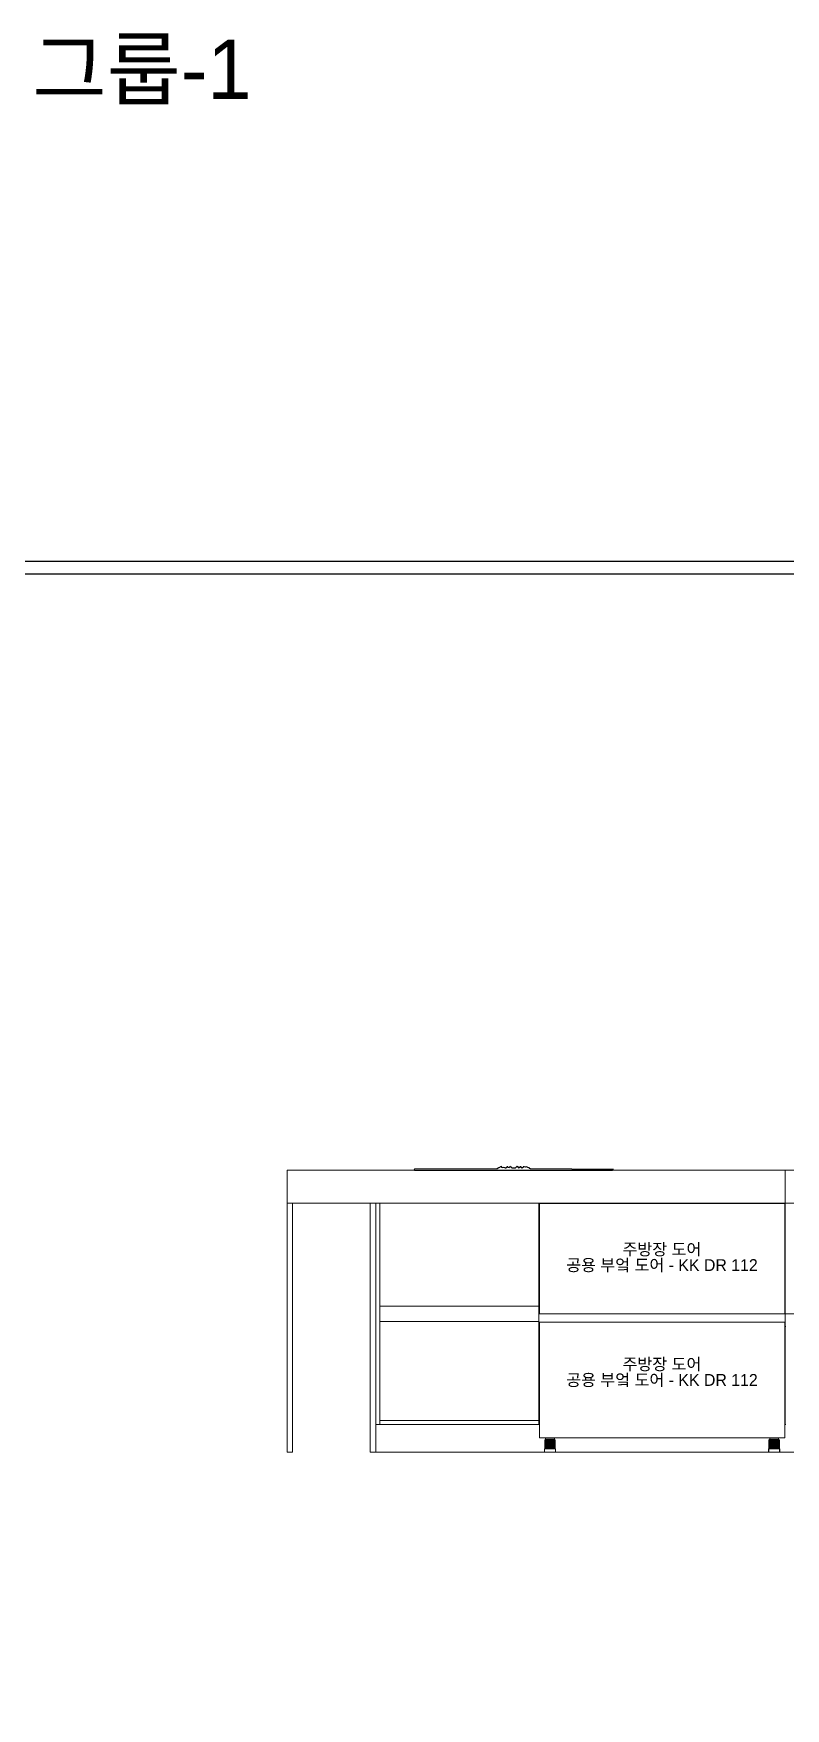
# Model space of a CAD drawing. Header units: millimetres. Extents: x 0 to 28440, y -12508 to -2066.
# Drawn here: x 5909 to 8626, y -8121 to -2066 of the extents above; entities that cross this region are included whole.
import ezdxf

# ---------------------------------------------------------------- set-up
doc = ezdxf.new("R2010")
doc.units = ezdxf.units.MM
doc.layers.add('CAD_  Default', color=7, linetype='Continuous')
doc.layers.add('图框', color=4, linetype='Continuous')
for name, color, linetype, lineweight in [('DS-定制五金', 2, 'Continuous', 13), ('DS-定制台面', 4, 'Continuous', 13), ('DS-定制柜体', 4, 'Continuous', 13), ('SH-文字标注', 2, 'Continuous', 13)]:
    doc.layers.add(name, color=color, linetype=linetype, lineweight=lineweight)
doc.styles.add('defaultTagTextStyle_267.85714285714283_Arial', font='', dxfattribs={"height": 267.857143})
doc.styles.add('T_6_1_Arial', font='', dxfattribs={"height": 53.571429})
doc.styles.get('defaultTagTextStyle_267.85714285714283_Arial').set_extended_font_data('Gothic A1')
doc.styles.get('T_6_1_Arial').set_extended_font_data('Gothic A1')

# ---------------------------------------------------------------- blocks, each defined once
blk = doc.blocks.new('_Frame5385020')
at = {"layer": 'CAD_  Default', "color": 255, "linetype": 'Continuous', "flags": 128}
for points in [[(35.413, 0.17), (35.413, -22.83), (0.802, -22.83), (0.802, 0.17), (35.413, 0.17)], [(0.927, -22.705), (0.927, 0.045), (31.913, 0.045), (31.913, -22.705), (0.927, -22.705)]]:
    blk.add_lwpolyline(points, dxfattribs=at)
blk = doc.blocks.new('LEGEND_0a2360a806cdce7849b98b2ef0661df8_0b9ed9d59c8745af914c58b24296af2bb1a74b5e-966e-45b3-87b8-6e3ef33ec266')
at = {"layer": 'DS-定制五金', "color": 0, "linetype": 'Continuous'}
for p, q in [((20.5, 19.9), (20.5, 19.9)), ((20.5, 19.9), (58.5, 19.9)), ((58.5, 19.9), (58.5, 19.9))]:
    blk.add_line(p, q, dxfattribs=at)
blk = doc.blocks.new('LEGEND_0a2360a806cdce7849b98b2ef0661df8_0b9ed9d59c8745af914c58b24296af2bfc5b75db-11bb-4ad4-a11e-e2918612bed1')
at = {"layer": 'DS-定制五金', "color": 0, "linetype": 'Continuous'}
for p, q in [((20.5, 19.9), (20.5, 19.9)), ((20.5, 19.9), (58.5, 19.9)), ((58.5, 19.9), (58.5, 19.9))]:
    blk.add_line(p, q, dxfattribs=at)
blk = doc.blocks.new('LEGEND_0a2360a806cdce7849b98b2ef0661df8_0b9ed9d59c8745af914c58b24296af2be5914d75-b76b-4480-9a48-11254297ac4d')
at = {"layer": 'DS-定制五金', "color": 0, "linetype": 'Continuous'}
for p, q in [((20.5, 19.9), (20.5, 19.9)), ((20.5, 19.9), (58.5, 19.9)), ((58.5, 19.9), (58.5, 19.9))]:
    blk.add_line(p, q, dxfattribs=at)
blk = doc.blocks.new('LEGEND_0a2360a806cdce7849b98b2ef0661df8_0b9ed9d59c8745af914c58b24296af2b04a9181f-204e-44a3-8be3-11269d3f8a4a')
at = {"layer": 'DS-定制五金', "color": 0, "linetype": 'Continuous'}
for p, q in [((20.5, 19.9), (20.5, 19.9)), ((20.5, 19.9), (58.5, 19.9)), ((58.5, 19.9), (58.5, 19.9))]:
    blk.add_line(p, q, dxfattribs=at)
blk = doc.blocks.new('LEGEND_0a2360a806cdce7849b98b2ef0661df8_0b9ed9d59c8745af914c58b24296af2b48e79f9c-1347-4059-b7e5-f7a5e6127260')
at = {"layer": 'DS-定制五金', "color": 0, "linetype": 'Continuous'}
for p, q in [((21.2, 119.9), (21.2, 119.9)), ((21.2, 119.9), (57.5, 119.9)), ((21.5, 119.9), (21.5, 119.9)), ((57.5, 119.9), (57.5, 119.9)), ((20.5, 19.9), (20.5, 19.9)), ((20.5, 19.9), (58.5, 19.9)), ((58.5, 19.9), (58.5, 19.9))]:
    blk.add_line(p, q, dxfattribs=at)
blk = doc.blocks.new('LEGEND_6e6d38ce1f6a1ebcb9f667b14ad4da75_73ff48b3501840c39cd453ee46dc5770')
at = {"color": 134, "linetype": 'Continuous', "flags": 128}
for points in [[(369.6, 31.5), (369.6, 30.4), (360.3, 25.9), (359.2, 25.8), (358.1, 25.2), (354, 22.8), (352.8, 22.6), (22.1, 22.1), (21, 21), (23.1, 18.9), (816.9, 18.9), (819, 21)], [(369.6, 30.4), (371.9, 28.6), (374.9, 27.3), (377.9, 28.7), (384.4, 27.4), (385.4, 26.2), (388.5, 26.2), (393.9, 29.2), (394.8, 29.4), (401.7, 26.7), (407.4, 31.4), (407.4, 31.5)], [(394.8, 31.5), (394.8, 29.4)], [(407.4, 31.5), (409.5, 29.4), (409.5, 28.4), (411.5, 27.1), (412.6, 26.2), (427.4, 26.2), (433.6, 31.5), (439.5, 26.5), (446.9, 28.9), (447.3, 29.4), (454.5, 26.3), (460.9, 30.4)], [(447.3, 31.5), (447.3, 29.4)], [(460.9, 30.4), (460.9, 31.5)], [(820.1, 21), (819, 21), (487.2, 22.6), (484.1, 24.1), (484.1, 25.2), (483, 26.2), (476.8, 26.7), (471.1, 29.8), (467.4, 28), (461.8, 29.1), (460.9, 30.4)]]:
    blk.add_lwpolyline(points, dxfattribs=at)
blk = doc.blocks.new('LEGEND_0a2360a806cdce7849b98b2ef0661df8_0b9ed9d59c8745af914c58b24296af2b7aa72d6a-af3e-4e4e-9618-278ca4f0ca13')
at = {"layer": 'DS-定制五金', "color": 0, "linetype": 'Continuous'}
for p, q in [((20.5, 19.9), (20.5, 19.9)), ((20.5, 19.9), (58.5, 19.9)), ((58.5, 19.9), (58.5, 19.9))]:
    blk.add_line(p, q, dxfattribs=at)
blk = doc.blocks.new('LEGEND_0a2360a806cdce7849b98b2ef0661df8_0b9ed9d59c8745af914c58b24296af2b3d03edc7-22a6-458c-b8dd-883e12082d66')
at = {"layer": 'DS-定制五金', "color": 0, "linetype": 'Continuous'}
for p, q in [((20.5, 19.9), (20.5, 19.9)), ((20.5, 19.9), (58.5, 19.9)), ((58.5, 19.9), (58.5, 19.9))]:
    blk.add_line(p, q, dxfattribs=at)
blk = doc.blocks.new('LEGEND_0a2360a806cdce7849b98b2ef0661df8_0b9ed9d59c8745af914c58b24296af2b14b4ec3f-3b0e-4ada-925b-6ff06d04450b')
at = {"layer": 'DS-定制五金', "color": 0, "linetype": 'Continuous'}
for p, q in [((20.5, 19.9), (20.5, 19.9)), ((20.5, 19.9), (58.5, 19.9)), ((58.5, 19.9), (58.5, 19.9))]:
    blk.add_line(p, q, dxfattribs=at)
blk = doc.blocks.new('LEGEND_0a2360a806cdce7849b98b2ef0661df8_0b9ed9d59c8745af914c58b24296af2babc9c4c0-f40e-4d88-a98a-05570fce0012')
at = {"layer": 'DS-定制五金', "color": 0, "linetype": 'Continuous'}
for p, q in [((20.5, 19.9), (20.5, 19.9)), ((20.5, 19.9), (58.5, 19.9)), ((58.5, 19.9), (58.5, 19.9))]:
    blk.add_line(p, q, dxfattribs=at)
blk = doc.blocks.new('LEGEND_0a2360a806cdce7849b98b2ef0661df8_0b9ed9d59c8745af914c58b24296af2b1ef794b1-95f6-48b7-ac12-2afb16637aa3')
at = {"layer": 'DS-定制五金', "color": 0, "linetype": 'Continuous'}
for p, q in [((21.2, 119.9), (21.2, 119.9)), ((21.2, 119.9), (57.5, 119.9)), ((21.5, 119.9), (21.5, 119.9)), ((57.5, 119.9), (57.5, 119.9)), ((20.5, 19.9), (20.5, 19.9)), ((20.5, 19.9), (58.5, 19.9)), ((58.5, 19.9), (58.5, 19.9))]:
    blk.add_line(p, q, dxfattribs=at)
blk = doc.blocks.new('LEGEND_773b4b5b78e261f98b0cd31e717768b7_a42c02f5651e40d4850454a045f229ba015c0ad7-77a8-4037-9bf3-1aeaf2ca0508')
at = {"layer": 'DS-定制五金', "color": 0, "linetype": 'Continuous'}
for p, q in [((23.8, 71.9), (23.8, 67.6)), ((23.8, 67.6), (23.8, 67.6)), ((23.8, 67.6), (23.8, 67.5)), ((23.8, 67.5), (23.9, 67.5)), ((23.9, 67.5), (23.9, 67.5)), ((23.9, 67.5), (23.9, 67.4)), ((23.9, 67.4), (23.9, 67.4)), ((23.9, 67.4), (23.9, 67.4)), ((23.9, 67.4), (24, 67.3)), ((24, 67.3), (24, 67.3)), ((24, 67.3), (24, 67.3)), ((24, 67.3), (24.1, 67.3)), ((24.1, 67.3), (24.1, 67.3)), ((24.1, 67.3), (24.1, 67.2)), ((24.1, 67.2), (24.2, 67.2)), ((24.2, 67.2), (24.2, 67.2)), ((24.2, 67.2), (54.8, 67.2)), ((54.8, 67.2), (55.3, 67.7)), ((55.3, 67.7), (55.4, 67.7)), ((55.4, 67.7), (55.4, 71.9)), ((55.5, 67.1), (55.4, 67.7)), ((56.6, 65.2), (55.5, 67.1)), ((56.8, 64.9), (56.6, 65.2))]:
    blk.add_line(p, q, dxfattribs=at)
at = {"layer": 'DS-定制五金', "color": 0, "linetype": 'Continuous', "flags": 128}
for points in [[(20.8, 31.8), (20.8, 31.9), (21, 32.2), (21, 64.9), (22.2, 64.9), (22.3, 65), (23.4, 64.8), (23.7, 64.5), (23.7, 32.3), (23.4, 31.9), (23.4, 31.8)], [(22.5, 31.8), (22.5, 31.9), (22.2, 32.1), (22.2, 64.9), (22.3, 65), (22.3, 65.1), (23.7, 67.6), (23.8, 67.6)], [(29.7, 32.2), (30, 32), (31.5, 32), (32, 32.5), (32, 64.6), (31.7, 64.9), (29.8, 64.9), (29.6, 64.7), (29.5, 64.7), (27.1, 64.8), (26.7, 64.8), (26.1, 64.9), (26, 64.8), (24.5, 64.9), (24.4, 64.8), (24.4, 32.2), (25.9, 32.2)], [(25.9, 32.2), (26, 32.5), (26, 64.6), (25.9, 64.8)], [(27.3, 64.7), (27.4, 64.5), (27.4, 32.3), (27.3, 31.9), (26.3, 31.8)], [(29.7, 32.2), (29.6, 64.7)], [(33, 31.8), (33, 64.7), (33.1, 64.8), (35.9, 64.8), (36.2, 64.5), (36.2, 32.2), (36.2, 32.2), (36.1, 32.1), (36.1, 32.1), (36.1, 32), (36.1, 32), (36, 31.9), (36, 31.9), (36, 31.9), (36, 31.8), (36, 31.8)], [(39.1, 32.5), (39.1, 64.6), (38.8, 64.9), (36.6, 64.9), (36.5, 64.8), (36.5, 32.2), (36.5, 32.2), (36.5, 32.2), (36.5, 32.2), (36.6, 32.1), (36.6, 32.1), (36.6, 32.1), (36.6, 32.1), (36.6, 32.1), (36.7, 32.1), (36.7, 32.1), (36.7, 32.1), (36.7, 32.1), (36.7, 32.1), (36.8, 32.1), (36.8, 32), (36.8, 32), (38.6, 32), (39.1, 32.5)], [(39.6, 31.8), (39.6, 64.7), (39.7, 64.8), (42.7, 64.8), (43, 64.5), (43, 32.2), (43, 32.2), (42.9, 32.1), (42.9, 32.1), (42.9, 32), (42.9, 32), (42.8, 31.9), (42.8, 31.9), (42.8, 31.9), (42.8, 31.8), (42.8, 31.8)], [(45.7, 32), (44.1, 32), (43.9, 32.1), (43.8, 32.2), (43.8, 64.8), (43.9, 64.9), (45.9, 64.9), (46.2, 64.7), (46.3, 64.8), (48.9, 64.8), (48.9, 64.8), (48.9, 64.8), (49, 64.8), (49, 64.7), (49, 64.7), (49.1, 64.7), (49.1, 64.7), (49.1, 64.7), (49.1, 64.7), (49.2, 64.7), (49.2, 64.7), (49.2, 64.7), (49.2, 64.7), (49.3, 64.7), (49.3, 64.7), (49.3, 64.7), (49.4, 64.7), (49.4, 64.7), (49.4, 64.8), (49.4, 64.8), (49.5, 64.8), (49.5, 64.8), (49.5, 64.8), (49.5, 64.8), (49.5, 64.8), (49.6, 64.9), (49.6, 64.9), (49.6, 64.9), (50.4, 64.8), (50.5, 64.9), (52.1, 64.9), (52.4, 64.7), (52.5, 64.8), (53.6, 64.8), (53.6, 64.8), (53.7, 64.8), (53.7, 64.8), (53.8, 64.7), (53.8, 64.7), (53.8, 64.7), (53.9, 64.7), (53.9, 64.7), (54, 64.7), (54, 64.7), (54.1, 64.7), (54.1, 64.7), (54.1, 64.7), (54.2, 64.7), (54.2, 64.7), (54.3, 64.8), (54.3, 64.8), (54.3, 64.8), (54.4, 64.8), (54.4, 64.8), (54.5, 64.9), (54.5, 64.9), (54.5, 64.9), (55.1, 64.9), (55.2, 64.8), (56.3, 64.9), (56.6, 64.7), (56.8, 64.9), (57.8, 64.9), (58.1, 64.6), (58.1, 32.5), (57.9, 32), (57.8, 32), (57.4, 31.8), (56.7, 31.8), (56.7, 31.8), (56.7, 31.9), (56.7, 31.9), (56.6, 32), (56.6, 32), (56.6, 32.1), (56.6, 32.1), (56.5, 32.2), (56.5, 32.2), (56.5, 32.2)], [(46.2, 31.8), (46.2, 32.1), (46.1, 32.2), (46.2, 64.7)], [(49.1, 31.9), (49.2, 32.2), (49.2, 64.5), (49.1, 64.7)], [(49.9, 31.8), (50, 31.7), (52.2, 31.7), (52.4, 31.8), (53.8, 31.9), (53.9, 32.2), (53.9, 64.5), (53.8, 64.7)], [(50.3, 32.2), (50.4, 32.4), (50.4, 64.6), (50.3, 64.8)], [(52.4, 31.8), (52.4, 32.1), (52.3, 32.2), (52.4, 64.7)], [(54.8, 31.8), (54.8, 31.9), (55.2, 32.2), (55.3, 32.3), (55.4, 32.5), (55.4, 64.6), (55.3, 64.8)], [(56.5, 32.2), (56.6, 64.7)], [(26.3, 31.8), (26.2, 31.7), (23.5, 31.7), (23.4, 31.8), (22.5, 31.8), (22.4, 31.7), (21, 31.7), (20.8, 31.8), (19.9, 31.7), (19.9, 20), (19.9, 20), (19.9, 20), (19.9, 20), (19.9, 20), (20, 20), (20, 20), (20, 20), (20, 20), (20, 20), (20, 20), (20, 19.9), (20, 19.9), (20.1, 19.9), (20.1, 19.9), (20.1, 19.9), (20.1, 20), (20.1, 20), (20.1, 20), (20.1, 20), (20.1, 20), (20.1, 20), (20.2, 20), (20.2, 20), (20.2, 20), (20.2, 20), (20.2, 20), (20.4, 20), (20.5, 19.9), (58.5, 19.9), (58.8, 20), (59, 20.2), (59, 20.2), (59, 20.2), (59.1, 20.2), (59.1, 20.2), (59.1, 20.2), (59.1, 20.2), (59.2, 20.3), (59.2, 20.3), (59.2, 20.3), (59.2, 20.3), (59.2, 20.3), (59.2, 20.3), (59.3, 20.3), (59.3, 20.4), (59.3, 20.4), (59.3, 20.4), (59.3, 31.5), (59.3, 31.5), (59.3, 31.5), (59.3, 31.5), (59.3, 31.5), (59.3, 31.6), (59.3, 31.6), (59.3, 31.6), (59.2, 31.6), (59.2, 31.6), (59.2, 31.6), (59.2, 31.6), (59.2, 31.6), (59.2, 31.6), (59.2, 31.6), (59.2, 31.6), (59.2, 31.6), (59.1, 31.6), (59.1, 31.7), (59.1, 31.7), (59.1, 31.7), (59.1, 31.7), (59.1, 31.7), (59.1, 31.7), (59, 31.7), (59, 31.7), (59, 31.7), (59, 31.7), (59, 31.7), (59, 31.6), (59, 31.6), (59, 31.6), (58.9, 31.6), (58.9, 31.6), (58.9, 31.6), (58.9, 31.6), (58.9, 31.6), (58.9, 31.6), (57.9, 32)], [(27.3, 31.9), (27.7, 31.7), (29.5, 31.8), (29.5, 31.8), (29.5, 31.9), (29.5, 31.9), (29.6, 32), (29.6, 32), (29.6, 32.1), (29.6, 32.1), (29.7, 32.2), (29.7, 32.2), (29.7, 32.2)], [(29.5, 31.8), (29.7, 31.7), (32.8, 31.7), (33, 31.8), (33.3, 31.7), (35.7, 31.7), (36, 31.8), (36.2, 31.7), (39.4, 31.7), (39.6, 31.8), (39.9, 31.7), (42.5, 31.7), (42.8, 31.8), (43, 31.7), (46, 31.7), (46.2, 31.8), (48.7, 31.7), (49.1, 31.9), (49.9, 31.8), (49.9, 31.8), (49.9, 31.9), (50, 31.9), (50, 32), (50, 32), (50.1, 32), (50.1, 32.1), (50.1, 32.1), (50.2, 32.1), (50.2, 32.1), (50.3, 32.2), (50.3, 32.2), (50.3, 32.2)], [(56.7, 31.8), (56.6, 31.7), (54.9, 31.7), (54.8, 31.8), (53.8, 31.9)], [(59, 20.2), (58.9, 31.6)]]:
    blk.add_lwpolyline(points, dxfattribs=at)
at = {"layer": 'DS-定制五金', "color": 0, "linetype": 'Continuous'}
for centre, major_axis, start_param, end_param in [((25.6, 31.5), (0, 0.775), 5.124061, 5.871514), ((46.3, 31.3), (0, 0.94), 0.223477, 0.703818), ((51.3, 34.1), (0, 2.18), 2.665345, 3.61784), ((56, 33), (0, 0.939), 2.362764, 3.754139)]:
    blk.add_ellipse(centre, major_axis=major_axis, ratio=1, start_param=start_param, end_param=end_param, dxfattribs=at)
blk = doc.blocks.new('LEGEND_773b4b5b78e261f98b0cd31e717768b7_a42c02f5651e40d4850454a045f229baba8e0ec1-847e-440c-9722-48ef109c0861')
at = {"layer": 'DS-定制五金', "color": 0, "linetype": 'Continuous'}
for p, q in [((23.8, 71.9), (23.8, 67.6)), ((23.8, 67.6), (23.8, 67.6)), ((23.8, 67.6), (23.8, 67.5)), ((23.8, 67.5), (23.9, 67.5)), ((23.9, 67.5), (23.9, 67.5)), ((23.9, 67.5), (23.9, 67.4)), ((23.9, 67.4), (23.9, 67.4)), ((23.9, 67.4), (23.9, 67.4)), ((23.9, 67.4), (24, 67.3)), ((24, 67.3), (24, 67.3)), ((24, 67.3), (24, 67.3)), ((24, 67.3), (24.1, 67.3)), ((24.1, 67.3), (24.1, 67.3)), ((24.1, 67.3), (24.1, 67.2)), ((24.1, 67.2), (24.2, 67.2)), ((24.2, 67.2), (24.2, 67.2)), ((24.2, 67.2), (54.8, 67.2)), ((54.8, 67.2), (55.3, 67.7)), ((55.3, 67.7), (55.4, 67.7)), ((55.4, 67.7), (55.4, 71.9)), ((55.5, 67.1), (55.4, 67.7)), ((56.6, 65.2), (55.5, 67.1)), ((56.8, 64.9), (56.6, 65.2))]:
    blk.add_line(p, q, dxfattribs=at)
at = {"layer": 'DS-定制五金', "color": 0, "linetype": 'Continuous', "flags": 128}
for points in [[(20.8, 31.8), (20.8, 31.9), (21, 32.2), (21, 64.9), (22.2, 64.9), (22.3, 65), (23.4, 64.8), (23.7, 64.5), (23.7, 32.3), (23.4, 31.9), (23.4, 31.8)], [(22.5, 31.8), (22.5, 31.9), (22.2, 32.1), (22.2, 64.9), (22.3, 65), (22.3, 65.1), (23.7, 67.6), (23.8, 67.6)], [(29.7, 32.2), (30, 32), (31.5, 32), (32, 32.5), (32, 64.6), (31.7, 64.9), (29.8, 64.9), (29.6, 64.7), (29.5, 64.7), (27.1, 64.8), (26.7, 64.8), (26.1, 64.9), (26, 64.8), (24.5, 64.9), (24.4, 64.8), (24.4, 32.2), (25.9, 32.2)], [(25.9, 32.2), (26, 32.5), (26, 64.6), (25.9, 64.8)], [(27.3, 64.7), (27.4, 64.5), (27.4, 32.3), (27.3, 31.9), (26.3, 31.8)], [(29.7, 32.2), (29.6, 64.7)], [(33, 31.8), (33, 64.7), (33.1, 64.8), (35.9, 64.8), (36.2, 64.5), (36.2, 32.2), (36.2, 32.2), (36.1, 32.1), (36.1, 32.1), (36.1, 32), (36.1, 32), (36, 31.9), (36, 31.9), (36, 31.9), (36, 31.8), (36, 31.8)], [(39.1, 32.5), (39.1, 64.6), (38.8, 64.9), (36.6, 64.9), (36.5, 64.8), (36.5, 32.2), (36.5, 32.2), (36.5, 32.2), (36.5, 32.2), (36.6, 32.1), (36.6, 32.1), (36.6, 32.1), (36.6, 32.1), (36.6, 32.1), (36.7, 32.1), (36.7, 32.1), (36.7, 32.1), (36.7, 32.1), (36.7, 32.1), (36.8, 32.1), (36.8, 32), (36.8, 32), (38.6, 32), (39.1, 32.5)], [(39.6, 31.8), (39.6, 64.7), (39.7, 64.8), (42.7, 64.8), (43, 64.5), (43, 32.2), (43, 32.2), (42.9, 32.1), (42.9, 32.1), (42.9, 32), (42.9, 32), (42.8, 31.9), (42.8, 31.9), (42.8, 31.9), (42.8, 31.8), (42.8, 31.8)], [(45.7, 32), (44.1, 32), (43.9, 32.1), (43.8, 32.2), (43.8, 64.8), (43.9, 64.9), (45.9, 64.9), (46.2, 64.7), (46.3, 64.8), (48.9, 64.8), (48.9, 64.8), (48.9, 64.8), (49, 64.8), (49, 64.7), (49, 64.7), (49.1, 64.7), (49.1, 64.7), (49.1, 64.7), (49.1, 64.7), (49.2, 64.7), (49.2, 64.7), (49.2, 64.7), (49.2, 64.7), (49.3, 64.7), (49.3, 64.7), (49.3, 64.7), (49.4, 64.7), (49.4, 64.7), (49.4, 64.8), (49.4, 64.8), (49.5, 64.8), (49.5, 64.8), (49.5, 64.8), (49.5, 64.8), (49.5, 64.8), (49.6, 64.9), (49.6, 64.9), (49.6, 64.9), (50.4, 64.8), (50.5, 64.9), (52.1, 64.9), (52.4, 64.7), (52.5, 64.8), (53.6, 64.8), (53.6, 64.8), (53.7, 64.8), (53.7, 64.8), (53.8, 64.7), (53.8, 64.7), (53.8, 64.7), (53.9, 64.7), (53.9, 64.7), (54, 64.7), (54, 64.7), (54.1, 64.7), (54.1, 64.7), (54.1, 64.7), (54.2, 64.7), (54.2, 64.7), (54.3, 64.8), (54.3, 64.8), (54.3, 64.8), (54.4, 64.8), (54.4, 64.8), (54.5, 64.9), (54.5, 64.9), (54.5, 64.9), (55.1, 64.9), (55.2, 64.8), (56.3, 64.9), (56.6, 64.7), (56.8, 64.9), (57.8, 64.9), (58.1, 64.6), (58.1, 32.5), (57.9, 32), (57.8, 32), (57.4, 31.8), (56.7, 31.8), (56.7, 31.8), (56.7, 31.9), (56.7, 31.9), (56.6, 32), (56.6, 32), (56.6, 32.1), (56.6, 32.1), (56.5, 32.2), (56.5, 32.2), (56.5, 32.2)], [(46.2, 31.8), (46.2, 32.1), (46.1, 32.2), (46.2, 64.7)], [(49.1, 31.9), (49.2, 32.2), (49.2, 64.5), (49.1, 64.7)], [(49.9, 31.8), (50, 31.7), (52.2, 31.7), (52.4, 31.8), (53.8, 31.9), (53.9, 32.2), (53.9, 64.5), (53.8, 64.7)], [(50.3, 32.2), (50.4, 32.4), (50.4, 64.6), (50.3, 64.8)], [(52.4, 31.8), (52.4, 32.1), (52.3, 32.2), (52.4, 64.7)], [(54.8, 31.8), (54.8, 31.9), (55.2, 32.2), (55.3, 32.3), (55.4, 32.5), (55.4, 64.6), (55.3, 64.8)], [(56.5, 32.2), (56.6, 64.7)], [(26.3, 31.8), (26.2, 31.7), (23.5, 31.7), (23.4, 31.8), (22.5, 31.8), (22.4, 31.7), (21, 31.7), (20.8, 31.8), (19.9, 31.7), (19.9, 20), (19.9, 20), (19.9, 20), (19.9, 20), (19.9, 20), (20, 20), (20, 20), (20, 20), (20, 20), (20, 20), (20, 20), (20, 19.9), (20, 19.9), (20.1, 19.9), (20.1, 19.9), (20.1, 19.9), (20.1, 20), (20.1, 20), (20.1, 20), (20.1, 20), (20.1, 20), (20.1, 20), (20.2, 20), (20.2, 20), (20.2, 20), (20.2, 20), (20.2, 20), (20.4, 20), (20.5, 19.9), (58.5, 19.9), (58.8, 20), (59, 20.2), (59, 20.2), (59, 20.2), (59.1, 20.2), (59.1, 20.2), (59.1, 20.2), (59.1, 20.2), (59.2, 20.3), (59.2, 20.3), (59.2, 20.3), (59.2, 20.3), (59.2, 20.3), (59.2, 20.3), (59.3, 20.3), (59.3, 20.4), (59.3, 20.4), (59.3, 20.4), (59.3, 31.5), (59.3, 31.5), (59.3, 31.5), (59.3, 31.5), (59.3, 31.5), (59.3, 31.6), (59.3, 31.6), (59.3, 31.6), (59.2, 31.6), (59.2, 31.6), (59.2, 31.6), (59.2, 31.6), (59.2, 31.6), (59.2, 31.6), (59.2, 31.6), (59.2, 31.6), (59.2, 31.6), (59.1, 31.6), (59.1, 31.7), (59.1, 31.7), (59.1, 31.7), (59.1, 31.7), (59.1, 31.7), (59.1, 31.7), (59, 31.7), (59, 31.7), (59, 31.7), (59, 31.7), (59, 31.7), (59, 31.6), (59, 31.6), (59, 31.6), (58.9, 31.6), (58.9, 31.6), (58.9, 31.6), (58.9, 31.6), (58.9, 31.6), (58.9, 31.6), (57.9, 32)], [(27.3, 31.9), (27.7, 31.7), (29.5, 31.8), (29.5, 31.8), (29.5, 31.9), (29.5, 31.9), (29.6, 32), (29.6, 32), (29.6, 32.1), (29.6, 32.1), (29.7, 32.2), (29.7, 32.2), (29.7, 32.2)], [(29.5, 31.8), (29.7, 31.7), (32.8, 31.7), (33, 31.8), (33.3, 31.7), (35.7, 31.7), (36, 31.8), (36.2, 31.7), (39.4, 31.7), (39.6, 31.8), (39.9, 31.7), (42.5, 31.7), (42.8, 31.8), (43, 31.7), (46, 31.7), (46.2, 31.8), (48.7, 31.7), (49.1, 31.9), (49.9, 31.8), (49.9, 31.8), (49.9, 31.9), (50, 31.9), (50, 32), (50, 32), (50.1, 32), (50.1, 32.1), (50.1, 32.1), (50.2, 32.1), (50.2, 32.1), (50.3, 32.2), (50.3, 32.2), (50.3, 32.2)], [(56.7, 31.8), (56.6, 31.7), (54.9, 31.7), (54.8, 31.8), (53.8, 31.9)], [(59, 20.2), (58.9, 31.6)]]:
    blk.add_lwpolyline(points, dxfattribs=at)
at = {"layer": 'DS-定制五金', "color": 0, "linetype": 'Continuous'}
for centre, major_axis, start_param, end_param in [((25.6, 31.5), (0, 0.775), 5.124061, 5.871514), ((46.3, 31.3), (0, 0.94), 0.223477, 0.703818), ((51.3, 34.1), (0, 2.18), 2.665345, 3.61784), ((56, 33), (0, 0.939), 2.362764, 3.754139)]:
    blk.add_ellipse(centre, major_axis=major_axis, ratio=1, start_param=start_param, end_param=end_param, dxfattribs=at)
blk = doc.blocks.new('LEGEND_773b4b5b78e261f98b0cd31e717768b7_a42c02f5651e40d4850454a045f229bac39a9a61-2de7-4d5e-afef-a02d9fa66d3e')
at = {"layer": 'DS-定制五金', "color": 0, "linetype": 'Continuous'}
for p, q in [((23.8, 71.9), (23.8, 67.6)), ((23.8, 67.6), (23.8, 67.6)), ((23.8, 67.6), (23.8, 67.5)), ((23.8, 67.5), (23.9, 67.5)), ((23.9, 67.5), (23.9, 67.5)), ((23.9, 67.5), (23.9, 67.4)), ((23.9, 67.4), (23.9, 67.4)), ((23.9, 67.4), (23.9, 67.4)), ((23.9, 67.4), (24, 67.3)), ((24, 67.3), (24, 67.3)), ((24, 67.3), (24, 67.3)), ((24, 67.3), (24.1, 67.3)), ((24.1, 67.3), (24.1, 67.3)), ((24.1, 67.3), (24.1, 67.2)), ((24.1, 67.2), (24.2, 67.2)), ((24.2, 67.2), (24.2, 67.2)), ((24.2, 67.2), (54.8, 67.2)), ((54.8, 67.2), (55.3, 67.7)), ((55.3, 67.7), (55.4, 67.7)), ((55.4, 67.7), (55.4, 71.9)), ((55.5, 67.1), (55.4, 67.7)), ((56.6, 65.2), (55.5, 67.1)), ((56.8, 64.9), (56.6, 65.2)), ((20.2, 20), (20.2, 31.7))]:
    blk.add_line(p, q, dxfattribs=at)
at = {"layer": 'DS-定制五金', "color": 0, "linetype": 'Continuous', "flags": 128}
for points in [[(20.8, 31.8), (20.8, 31.9), (21, 32.2), (21, 64.9), (22.2, 64.9), (22.3, 65), (23.4, 64.8), (23.7, 64.5), (23.7, 32.3), (23.4, 31.9), (23.4, 31.8)], [(22.5, 31.8), (22.5, 31.9), (22.2, 32.1), (22.2, 64.9), (22.3, 65), (22.3, 65.1), (23.7, 67.6), (23.8, 67.6)], [(29.7, 32.2), (30, 32), (31.5, 32), (32, 32.5), (32, 64.6), (31.7, 64.9), (29.8, 64.9), (29.6, 64.7), (29.5, 64.7), (27.1, 64.8), (26.7, 64.8), (26.1, 64.9), (26, 64.8), (24.5, 64.9), (24.4, 64.8), (24.4, 32.2), (25.9, 32.2)], [(25.9, 32.2), (26, 32.5), (26, 64.6), (25.9, 64.8)], [(27.3, 64.7), (27.4, 64.5), (27.4, 32.3), (27.3, 31.9), (26.3, 31.8)], [(29.7, 32.2), (29.6, 64.7)], [(33, 31.8), (33, 64.7), (33.1, 64.8), (35.9, 64.8), (36.2, 64.5), (36.2, 32.2), (36.2, 32.2), (36.1, 32.1), (36.1, 32.1), (36.1, 32), (36.1, 32), (36, 31.9), (36, 31.9), (36, 31.9), (36, 31.8), (36, 31.8)], [(39.1, 32.5), (39.1, 64.6), (38.8, 64.9), (36.6, 64.9), (36.5, 64.8), (36.5, 32.2), (36.5, 32.2), (36.5, 32.2), (36.5, 32.2), (36.6, 32.1), (36.6, 32.1), (36.6, 32.1), (36.6, 32.1), (36.6, 32.1), (36.7, 32.1), (36.7, 32.1), (36.7, 32.1), (36.7, 32.1), (36.7, 32.1), (36.8, 32.1), (36.8, 32), (36.8, 32), (38.6, 32), (39.1, 32.5)], [(39.6, 31.8), (39.6, 64.7), (39.7, 64.8), (42.7, 64.8), (43, 64.5), (43, 32.2), (43, 32.2), (42.9, 32.1), (42.9, 32.1), (42.9, 32), (42.9, 32), (42.8, 31.9), (42.8, 31.9), (42.8, 31.9), (42.8, 31.8), (42.8, 31.8)], [(45.7, 32), (44.1, 32), (43.9, 32.1), (43.8, 32.2), (43.8, 64.8), (43.9, 64.9), (45.9, 64.9), (46.2, 64.7), (46.3, 64.8), (48.9, 64.8), (48.9, 64.8), (48.9, 64.8), (49, 64.8), (49, 64.7), (49, 64.7), (49.1, 64.7), (49.1, 64.7), (49.1, 64.7), (49.1, 64.7), (49.2, 64.7), (49.2, 64.7), (49.2, 64.7), (49.2, 64.7), (49.3, 64.7), (49.3, 64.7), (49.3, 64.7), (49.4, 64.7), (49.4, 64.7), (49.4, 64.8), (49.4, 64.8), (49.5, 64.8), (49.5, 64.8), (49.5, 64.8), (49.5, 64.8), (49.5, 64.8), (49.6, 64.9), (49.6, 64.9), (49.6, 64.9), (50.4, 64.8), (50.5, 64.9), (52.1, 64.9), (52.4, 64.7), (52.5, 64.8), (53.6, 64.8), (53.6, 64.8), (53.7, 64.8), (53.7, 64.8), (53.8, 64.7), (53.8, 64.7), (53.8, 64.7), (53.9, 64.7), (53.9, 64.7), (54, 64.7), (54, 64.7), (54.1, 64.7), (54.1, 64.7), (54.1, 64.7), (54.2, 64.7), (54.2, 64.7), (54.3, 64.8), (54.3, 64.8), (54.3, 64.8), (54.4, 64.8), (54.4, 64.8), (54.5, 64.9), (54.5, 64.9), (54.5, 64.9), (55.1, 64.9), (55.2, 64.8), (56.3, 64.9), (56.6, 64.7), (56.8, 64.9), (57.8, 64.9), (58.1, 64.6), (58.1, 32.5), (57.9, 32), (57.8, 32), (57.4, 31.8), (56.7, 31.8), (56.7, 31.8), (56.7, 31.9), (56.7, 31.9), (56.6, 32), (56.6, 32), (56.6, 32.1), (56.6, 32.1), (56.5, 32.2), (56.5, 32.2), (56.5, 32.2)], [(46.2, 31.8), (46.2, 32.1), (46.1, 32.2), (46.2, 64.7)], [(49.1, 31.9), (49.2, 32.2), (49.2, 64.5), (49.1, 64.7)], [(49.9, 31.8), (50, 31.7), (52.2, 31.7), (52.4, 31.8), (53.8, 31.9), (53.9, 32.2), (53.9, 64.5), (53.8, 64.7)], [(50.3, 32.2), (50.4, 32.4), (50.4, 64.6), (50.3, 64.8)], [(52.4, 31.8), (52.4, 32.1), (52.3, 32.2), (52.4, 64.7)], [(54.8, 31.8), (54.8, 31.9), (55.2, 32.2), (55.3, 32.3), (55.4, 32.5), (55.4, 64.6), (55.3, 64.8)], [(56.5, 32.2), (56.6, 64.7)], [(26.3, 31.8), (26.2, 31.7), (23.5, 31.7), (23.4, 31.8), (22.5, 31.8), (22.4, 31.7), (21, 31.7), (20.8, 31.8), (19.9, 31.7), (19.9, 20), (19.9, 20), (19.9, 20), (19.9, 20), (19.9, 20), (20, 20), (20, 20), (20, 20), (20, 20), (20, 20), (20, 20), (20, 19.9), (20, 19.9), (20.1, 19.9), (20.1, 19.9), (20.1, 19.9), (20.1, 20), (20.1, 20), (20.1, 20), (20.1, 20), (20.1, 20), (20.1, 20), (20.2, 20), (20.2, 20), (20.2, 20), (20.2, 20), (20.2, 20), (20.4, 20), (20.5, 19.9), (58.5, 19.9), (58.8, 20), (59, 20.2), (59, 20.2), (59, 20.2), (59.1, 20.2), (59.1, 20.2), (59.1, 20.2), (59.1, 20.2), (59.2, 20.3), (59.2, 20.3), (59.2, 20.3), (59.2, 20.3), (59.2, 20.3), (59.2, 20.3), (59.3, 20.3), (59.3, 20.4), (59.3, 20.4), (59.3, 20.4), (59.3, 31.5), (59.3, 31.5), (59.3, 31.5), (59.3, 31.5), (59.3, 31.5), (59.3, 31.6), (59.3, 31.6), (59.3, 31.6), (59.2, 31.6), (59.2, 31.6), (59.2, 31.6), (59.2, 31.6), (59.2, 31.6), (59.2, 31.6), (59.2, 31.6), (59.2, 31.6), (59.2, 31.6), (59.1, 31.6), (59.1, 31.7), (59.1, 31.7), (59.1, 31.7), (59.1, 31.7), (59.1, 31.7), (59.1, 31.7), (59, 31.7), (59, 31.7), (59, 31.7), (59, 31.7), (59, 31.7), (59, 31.6), (59, 31.6), (59, 31.6), (58.9, 31.6), (58.9, 31.6), (58.9, 31.6), (58.9, 31.6), (58.9, 31.6), (58.9, 31.6), (57.9, 32)], [(27.3, 31.9), (27.7, 31.7), (29.5, 31.8), (29.5, 31.8), (29.5, 31.9), (29.5, 31.9), (29.6, 32), (29.6, 32), (29.6, 32.1), (29.6, 32.1), (29.7, 32.2), (29.7, 32.2), (29.7, 32.2)], [(29.5, 31.8), (29.7, 31.7), (32.8, 31.7), (33, 31.8), (33.3, 31.7), (35.7, 31.7), (36, 31.8), (36.2, 31.7), (39.4, 31.7), (39.6, 31.8), (39.9, 31.7), (42.5, 31.7), (42.8, 31.8), (43, 31.7), (46, 31.7), (46.2, 31.8), (48.7, 31.7), (49.1, 31.9), (49.9, 31.8), (49.9, 31.8), (49.9, 31.9), (50, 31.9), (50, 32), (50, 32), (50.1, 32), (50.1, 32.1), (50.1, 32.1), (50.2, 32.1), (50.2, 32.1), (50.3, 32.2), (50.3, 32.2), (50.3, 32.2)], [(56.7, 31.8), (56.6, 31.7), (54.9, 31.7), (54.8, 31.8), (53.8, 31.9)], [(59, 20.2), (58.9, 31.6)]]:
    blk.add_lwpolyline(points, dxfattribs=at)
at = {"layer": 'DS-定制五金', "color": 0, "linetype": 'Continuous'}
for centre, major_axis, start_param, end_param in [((25.6, 31.5), (0, 0.775), 5.124061, 5.871514), ((46.3, 31.3), (0, 0.94), 0.223477, 0.703818), ((51.3, 34.1), (0, 2.18), 2.665345, 3.61784), ((56, 33), (0, 0.939), 2.362764, 3.754139)]:
    blk.add_ellipse(centre, major_axis=major_axis, ratio=1, start_param=start_param, end_param=end_param, dxfattribs=at)
blk = doc.blocks.new('LEGEND_773b4b5b78e261f98b0cd31e717768b7_a42c02f5651e40d4850454a045f229ba4d750b82-563a-4fcb-bc42-3270020204ce')
at = {"layer": 'DS-定制五金', "color": 0, "linetype": 'Continuous'}
for p, q in [((23.8, 71.9), (23.8, 67.6)), ((23.8, 67.6), (23.8, 67.6)), ((23.8, 67.6), (23.8, 67.5)), ((23.8, 67.5), (23.9, 67.5)), ((23.9, 67.5), (23.9, 67.5)), ((23.9, 67.5), (23.9, 67.4)), ((23.9, 67.4), (23.9, 67.4)), ((23.9, 67.4), (23.9, 67.4)), ((23.9, 67.4), (24, 67.3)), ((24, 67.3), (24, 67.3)), ((24, 67.3), (24, 67.3)), ((24, 67.3), (24.1, 67.3)), ((24.1, 67.3), (24.1, 67.3)), ((24.1, 67.3), (24.1, 67.2)), ((24.1, 67.2), (24.2, 67.2)), ((24.2, 67.2), (24.2, 67.2)), ((24.2, 67.2), (54.8, 67.2)), ((54.8, 67.2), (55.3, 67.7)), ((55.3, 67.7), (55.4, 67.7)), ((55.4, 67.7), (55.4, 71.9)), ((55.5, 67.1), (55.4, 67.7)), ((56.6, 65.2), (55.5, 67.1)), ((56.8, 64.9), (56.6, 65.2)), ((20.2, 20), (20.2, 31.7))]:
    blk.add_line(p, q, dxfattribs=at)
at = {"layer": 'DS-定制五金', "color": 0, "linetype": 'Continuous', "flags": 128}
for points in [[(20.8, 31.8), (20.8, 31.9), (21, 32.2), (21, 64.9), (22.2, 64.9), (22.3, 65), (23.4, 64.8), (23.7, 64.5), (23.7, 32.3), (23.4, 31.9), (23.4, 31.8)], [(22.5, 31.8), (22.5, 31.9), (22.2, 32.1), (22.2, 64.9), (22.3, 65), (22.3, 65.1), (23.7, 67.6), (23.8, 67.6)], [(29.7, 32.2), (30, 32), (31.5, 32), (32, 32.5), (32, 64.6), (31.7, 64.9), (29.8, 64.9), (29.6, 64.7), (29.5, 64.7), (27.1, 64.8), (26.7, 64.8), (26.1, 64.9), (26, 64.8), (24.5, 64.9), (24.4, 64.8), (24.4, 32.2), (25.9, 32.2)], [(25.9, 32.2), (26, 32.5), (26, 64.6), (25.9, 64.8)], [(27.3, 64.7), (27.4, 64.5), (27.4, 32.3), (27.3, 31.9), (26.3, 31.8)], [(29.7, 32.2), (29.6, 64.7)], [(33, 31.8), (33, 64.7), (33.1, 64.8), (35.9, 64.8), (36.2, 64.5), (36.2, 32.2), (36.2, 32.2), (36.1, 32.1), (36.1, 32.1), (36.1, 32), (36.1, 32), (36, 31.9), (36, 31.9), (36, 31.9), (36, 31.8), (36, 31.8)], [(39.1, 32.5), (39.1, 64.6), (38.8, 64.9), (36.6, 64.9), (36.5, 64.8), (36.5, 32.2), (36.5, 32.2), (36.5, 32.2), (36.5, 32.2), (36.6, 32.1), (36.6, 32.1), (36.6, 32.1), (36.6, 32.1), (36.6, 32.1), (36.7, 32.1), (36.7, 32.1), (36.7, 32.1), (36.7, 32.1), (36.7, 32.1), (36.8, 32.1), (36.8, 32), (36.8, 32), (38.6, 32), (39.1, 32.5)], [(39.6, 31.8), (39.6, 64.7), (39.7, 64.8), (42.7, 64.8), (43, 64.5), (43, 32.2), (43, 32.2), (42.9, 32.1), (42.9, 32.1), (42.9, 32), (42.9, 32), (42.8, 31.9), (42.8, 31.9), (42.8, 31.9), (42.8, 31.8), (42.8, 31.8)], [(45.7, 32), (44.1, 32), (43.9, 32.1), (43.8, 32.2), (43.8, 64.8), (43.9, 64.9), (45.9, 64.9), (46.2, 64.7), (46.3, 64.8), (48.9, 64.8), (48.9, 64.8), (48.9, 64.8), (49, 64.8), (49, 64.7), (49, 64.7), (49.1, 64.7), (49.1, 64.7), (49.1, 64.7), (49.1, 64.7), (49.2, 64.7), (49.2, 64.7), (49.2, 64.7), (49.2, 64.7), (49.3, 64.7), (49.3, 64.7), (49.3, 64.7), (49.4, 64.7), (49.4, 64.7), (49.4, 64.8), (49.4, 64.8), (49.5, 64.8), (49.5, 64.8), (49.5, 64.8), (49.5, 64.8), (49.5, 64.8), (49.6, 64.9), (49.6, 64.9), (49.6, 64.9), (50.4, 64.8), (50.5, 64.9), (52.1, 64.9), (52.4, 64.7), (52.5, 64.8), (53.6, 64.8), (53.6, 64.8), (53.7, 64.8), (53.7, 64.8), (53.8, 64.7), (53.8, 64.7), (53.8, 64.7), (53.9, 64.7), (53.9, 64.7), (54, 64.7), (54, 64.7), (54.1, 64.7), (54.1, 64.7), (54.1, 64.7), (54.2, 64.7), (54.2, 64.7), (54.3, 64.8), (54.3, 64.8), (54.3, 64.8), (54.4, 64.8), (54.4, 64.8), (54.5, 64.9), (54.5, 64.9), (54.5, 64.9), (55.1, 64.9), (55.2, 64.8), (56.3, 64.9), (56.6, 64.7), (56.8, 64.9), (57.8, 64.9), (58.1, 64.6), (58.1, 32.5), (57.9, 32), (57.8, 32), (57.4, 31.8), (56.7, 31.8), (56.7, 31.8), (56.7, 31.9), (56.7, 31.9), (56.6, 32), (56.6, 32), (56.6, 32.1), (56.6, 32.1), (56.5, 32.2), (56.5, 32.2), (56.5, 32.2)], [(46.2, 31.8), (46.2, 32.1), (46.1, 32.2), (46.2, 64.7)], [(49.1, 31.9), (49.2, 32.2), (49.2, 64.5), (49.1, 64.7)], [(49.9, 31.8), (50, 31.7), (52.2, 31.7), (52.4, 31.8), (53.8, 31.9), (53.9, 32.2), (53.9, 64.5), (53.8, 64.7)], [(50.3, 32.2), (50.4, 32.4), (50.4, 64.6), (50.3, 64.8)], [(52.4, 31.8), (52.4, 32.1), (52.3, 32.2), (52.4, 64.7)], [(54.8, 31.8), (54.8, 31.9), (55.2, 32.2), (55.3, 32.3), (55.4, 32.5), (55.4, 64.6), (55.3, 64.8)], [(56.5, 32.2), (56.6, 64.7)], [(26.3, 31.8), (26.2, 31.7), (23.5, 31.7), (23.4, 31.8), (22.5, 31.8), (22.4, 31.7), (21, 31.7), (20.8, 31.8), (19.9, 31.7), (19.9, 20), (19.9, 20), (19.9, 20), (19.9, 20), (19.9, 20), (20, 20), (20, 20), (20, 20), (20, 20), (20, 20), (20, 20), (20, 19.9), (20, 19.9), (20.1, 19.9), (20.1, 19.9), (20.1, 19.9), (20.1, 20), (20.1, 20), (20.1, 20), (20.1, 20), (20.1, 20), (20.1, 20), (20.2, 20), (20.2, 20), (20.2, 20), (20.2, 20), (20.2, 20), (20.4, 20), (20.5, 19.9), (58.5, 19.9), (58.8, 20), (59, 20.2), (59, 20.2), (59, 20.2), (59.1, 20.2), (59.1, 20.2), (59.1, 20.2), (59.1, 20.2), (59.2, 20.3), (59.2, 20.3), (59.2, 20.3), (59.2, 20.3), (59.2, 20.3), (59.2, 20.3), (59.3, 20.3), (59.3, 20.4), (59.3, 20.4), (59.3, 20.4), (59.3, 31.5), (59.3, 31.5), (59.3, 31.5), (59.3, 31.5), (59.3, 31.5), (59.3, 31.6), (59.3, 31.6), (59.3, 31.6), (59.2, 31.6), (59.2, 31.6), (59.2, 31.6), (59.2, 31.6), (59.2, 31.6), (59.2, 31.6), (59.2, 31.6), (59.2, 31.6), (59.2, 31.6), (59.1, 31.6), (59.1, 31.7), (59.1, 31.7), (59.1, 31.7), (59.1, 31.7), (59.1, 31.7), (59.1, 31.7), (59, 31.7), (59, 31.7), (59, 31.7), (59, 31.7), (59, 31.7), (59, 31.6), (59, 31.6), (59, 31.6), (58.9, 31.6), (58.9, 31.6), (58.9, 31.6), (58.9, 31.6), (58.9, 31.6), (58.9, 31.6), (57.9, 32)], [(27.3, 31.9), (27.7, 31.7), (29.5, 31.8), (29.5, 31.8), (29.5, 31.9), (29.5, 31.9), (29.6, 32), (29.6, 32), (29.6, 32.1), (29.6, 32.1), (29.7, 32.2), (29.7, 32.2), (29.7, 32.2)], [(29.5, 31.8), (29.7, 31.7), (32.8, 31.7), (33, 31.8), (33.3, 31.7), (35.7, 31.7), (36, 31.8), (36.2, 31.7), (39.4, 31.7), (39.6, 31.8), (39.9, 31.7), (42.5, 31.7), (42.8, 31.8), (43, 31.7), (46, 31.7), (46.2, 31.8), (48.7, 31.7), (49.1, 31.9), (49.9, 31.8), (49.9, 31.8), (49.9, 31.9), (50, 31.9), (50, 32), (50, 32), (50.1, 32), (50.1, 32.1), (50.1, 32.1), (50.2, 32.1), (50.2, 32.1), (50.3, 32.2), (50.3, 32.2), (50.3, 32.2)], [(56.7, 31.8), (56.6, 31.7), (54.9, 31.7), (54.8, 31.8), (53.8, 31.9)], [(59, 20.2), (58.9, 31.6)]]:
    blk.add_lwpolyline(points, dxfattribs=at)
at = {"layer": 'DS-定制五金', "color": 0, "linetype": 'Continuous'}
for centre, major_axis, start_param, end_param in [((25.6, 31.5), (0, 0.775), 5.124061, 5.871514), ((46.3, 31.3), (0, 0.94), 0.223477, 0.703818), ((51.3, 34.1), (0, 2.18), 2.665345, 3.61784), ((56, 33), (0, 0.939), 2.362764, 3.754139)]:
    blk.add_ellipse(centre, major_axis=major_axis, ratio=1, start_param=start_param, end_param=end_param, dxfattribs=at)

msp = doc.modelspace()

# ---------------------------------------------------------------- linework, layer by layer
at = {"layer": 'DS-定制台面', "color": 255, "linetype": 'Continuous'}
for p, q in [((6825.2, -6174.6), (6825.2, -6294.6)), ((8625.2, -6174.6), (6825.2, -6174.6)), ((8621.5, -6174.6), (8621.5, -6174.6)), ((8622.5, -6174.6), (8622.5, -6174.6)), ((8625.2, -6174.6), (8625.2, -6294.6)), ((10425.2, -6174.6), (8625.2, -6174.6)), ((6825.2, -6294.6), (8625.2, -6294.6)), ((8621.5, -6294.6), (8621.5, -6294.6)), ((8622.5, -6294.6), (8622.5, -6294.6)), ((8625.2, -6294.6), (10425.2, -6294.6)), ((7737.2, -7094.6), (7145.2, -7094.6)), ((7145.2, -7194.6), (9919.2, -7194.6))]:
    msp.add_line(p, q, dxfattribs=at)
at = {"layer": 'DS-定制柜体', "color": 255, "linetype": 'Continuous'}
for p, q in [((6825.2, -6294.6), (6825.2, -7194.6)), ((6845.2, -7194.6), (6845.2, -6294.6)), ((7125.2, -6294.6), (7125.2, -7194.6)), ((7145.2, -7194.6), (7145.2, -6294.6)), ((7160.2, -7094.6), (7160.2, -6294.6)), ((7735.2, -6294.6), (7735.2, -6694.6)), ((8623.2, -6296.1), (7737.2, -6296.1)), ((7737.2, -6296.1), (7737.2, -6694.6)), ((7750.2, -6296.1), (7750.2, -6294.6)), ((8030.2, -6294.6), (8030.2, -6294.6)), ((8045.2, -6294.6), (8045.2, -6294.6)), ((8060.2, -6294.6), (8060.2, -6294.6)), ((8330.2, -6294.6), (8330.2, -6294.6)), ((8345.2, -6294.6), (8345.2, -6294.6)), ((8360.2, -6294.6), (8360.2, -6294.6)), ((8610.2, -6294.6), (8610.2, -6296.1)), ((8623.2, -6694.6), (8623.2, -6296.1)), ((8625.2, -6294.6), (8625.2, -6694.6)), ((7145.2, -6340.6), (7145.2, -6340.6)), ((7160.2, -6340.6), (7160.2, -6340.6)), ((7160.2, -6355.6), (7160.2, -6355.6)), ((7145.2, -6694.6), (7145.2, -6694.6)), ((7160.2, -6694.6), (7160.1, -6694.6)), ((7160.2, -6665.1), (7160.2, -6665.1)), ((7735.2, -6666.6), (7160.2, -6666.6)), ((7160.2, -6680.1), (7160.2, -6680.1)), ((8625.2, -6694.6), (7735.2, -6694.6)), ((7735.2, -6694.6), (7735.2, -6740.6)), ((7735.2, -6694.6), (7750.2, -6694.6)), ((7737.2, -6694.6), (8623.2, -6694.6)), ((8610.2, -6694.6), (8625.2, -6694.6)), ((8625.2, -6666.6), (8625.1, -6666.6)), ((9515.2, -6694.6), (8625.2, -6694.6)), ((8625.2, -6694.6), (8625.2, -6740.6)), ((8625.2, -6694.6), (8640.2, -6694.6)), ((7145.2, -6740.6), (7145.2, -6740.6)), ((7160.2, -6722.6), (7735.2, -6722.6)), ((7160.2, -6740.6), (7160.2, -6740.6)), ((7160.2, -6755.6), (7160.2, -6755.6)), ((7735.2, -6740.6), (7735.2, -7094.6)), ((7737.2, -6740.6), (7735.2, -6740.6)), ((8623.2, -6724.1), (7737.2, -6724.1)), ((7737.2, -6724.1), (7737.2, -7142.6)), ((8625.2, -6740.6), (8623.1, -6740.6)), ((8623.2, -7142.6), (8623.2, -6724.1)), ((8625.1, -6722.6), (8625.2, -6722.6)), ((8625.2, -6740.6), (8625.2, -7094.6)), ((8627.2, -6740.6), (8625.2, -6740.6)), ((7735.2, -7079.6), (7160.2, -7079.6)), ((7160.2, -7079.6), (7160.2, -7094.6)), ((8625.2, -7079.6), (8625.1, -7079.6)), ((7160.1, -7092.6), (7160.2, -7092.6)), ((7735.2, -7094.6), (7737.2, -7094.6)), ((7737.2, -7142.6), (8623.2, -7142.6)), ((8623.1, -7094.6), (8625.2, -7094.6)), ((8625.2, -7094.6), (8627.2, -7094.6)), ((6825.2, -7194.6), (6845.2, -7194.6)), ((7125.2, -7194.6), (7145.2, -7194.6))]:
    msp.add_line(p, q, dxfattribs=at)

# ---------------------------------------------------------------- block references
at = {"color": 7, "xscale": 0.9010700206495212, "yscale": 1.11111111111111}
msp.add_blockref('LEGEND_6e6d38ce1f6a1ebcb9f667b14ad4da75_73ff48b3501840c39cd453ee46dc5770', (7265.2, -6195.6), dxfattribs=at)
at = {"layer": 'DS-定制五金', "color": 7, "xscale": 1.015228426395939, "yscale": 0.9999999389648474}
for name, p in [('LEGEND_0a2360a806cdce7849b98b2ef0661df8_0b9ed9d59c8745af914c58b24296af2b48e79f9c-1347-4059-b7e5-f7a5e6127260', (7145, -7214.5)), ('LEGEND_0a2360a806cdce7849b98b2ef0661df8_0b9ed9d59c8745af914c58b24296af2b1ef794b1-95f6-48b7-ac12-2afb16637aa3', (7145, -7214.5)), ('LEGEND_773b4b5b78e261f98b0cd31e717768b7_a42c02f5651e40d4850454a045f229baba8e0ec1-847e-440c-9722-48ef109c0861', (7735, -7214.5)), ('LEGEND_773b4b5b78e261f98b0cd31e717768b7_a42c02f5651e40d4850454a045f229bac39a9a61-2de7-4d5e-afef-a02d9fa66d3e', (7735, -7214.5)), ('LEGEND_773b4b5b78e261f98b0cd31e717768b7_a42c02f5651e40d4850454a045f229ba015c0ad7-77a8-4037-9bf3-1aeaf2ca0508', (8545, -7214.5)), ('LEGEND_773b4b5b78e261f98b0cd31e717768b7_a42c02f5651e40d4850454a045f229ba4d750b82-563a-4fcb-bc42-3270020204ce', (8545, -7214.5)), ('LEGEND_0a2360a806cdce7849b98b2ef0661df8_0b9ed9d59c8745af914c58b24296af2b04a9181f-204e-44a3-8be3-11269d3f8a4a', (7965, -7214.5)), ('LEGEND_0a2360a806cdce7849b98b2ef0661df8_0b9ed9d59c8745af914c58b24296af2babc9c4c0-f40e-4d88-a98a-05570fce0012', (7965, -7214.5)), ('LEGEND_0a2360a806cdce7849b98b2ef0661df8_0b9ed9d59c8745af914c58b24296af2be5914d75-b76b-4480-9a48-11254297ac4d', (8045, -7214.5)), ('LEGEND_0a2360a806cdce7849b98b2ef0661df8_0b9ed9d59c8745af914c58b24296af2b14b4ec3f-3b0e-4ada-925b-6ff06d04450b', (8045, -7214.5)), ('LEGEND_0a2360a806cdce7849b98b2ef0661df8_0b9ed9d59c8745af914c58b24296af2bfc5b75db-11bb-4ad4-a11e-e2918612bed1', (8265, -7214.5)), ('LEGEND_0a2360a806cdce7849b98b2ef0661df8_0b9ed9d59c8745af914c58b24296af2b3d03edc7-22a6-458c-b8dd-883e12082d66', (8265, -7214.5)), ('LEGEND_0a2360a806cdce7849b98b2ef0661df8_0b9ed9d59c8745af914c58b24296af2bb1a74b5e-966e-45b3-87b8-6e3ef33ec266', (8345, -7214.5)), ('LEGEND_0a2360a806cdce7849b98b2ef0661df8_0b9ed9d59c8745af914c58b24296af2b7aa72d6a-af3e-4e4e-9618-278ca4f0ca13', (8345, -7214.5))]:
    msp.add_blockref(name, p, dxfattribs=at)
at = {"layer": '图框', "color": 7, "xscale": 364.04736328125, "yscale": 364.04736328125}
msp.add_blockref('_Frame5385020', (-291.8, -4035.3), dxfattribs=at)

# ---------------------------------------------------------------- texts
at = {"layer": 'SH-文字标注', "color": 2, "attachment_point": 5, "line_spacing_factor": 0.8}
for s, insert, char_height, style in [('그룹-1', (6300, -2205), 214.29, 'defaultTagTextStyle_267.85714285714283_Arial'), ('주방장 도어^J공용 부엌 도어 - KK DR 112', (8179.7, -6491.9), 42.857, 'T_6_1_Arial'), ('주방장 도어^J공용 부엌 도어 - KK DR 112', (8179.7, -6907.1), 42.857, 'T_6_1_Arial')]:
    msp.add_mtext(s, dxfattribs=dict(at, insert=insert, char_height=char_height, style=style))

doc.saveas('drawing.dxf')
